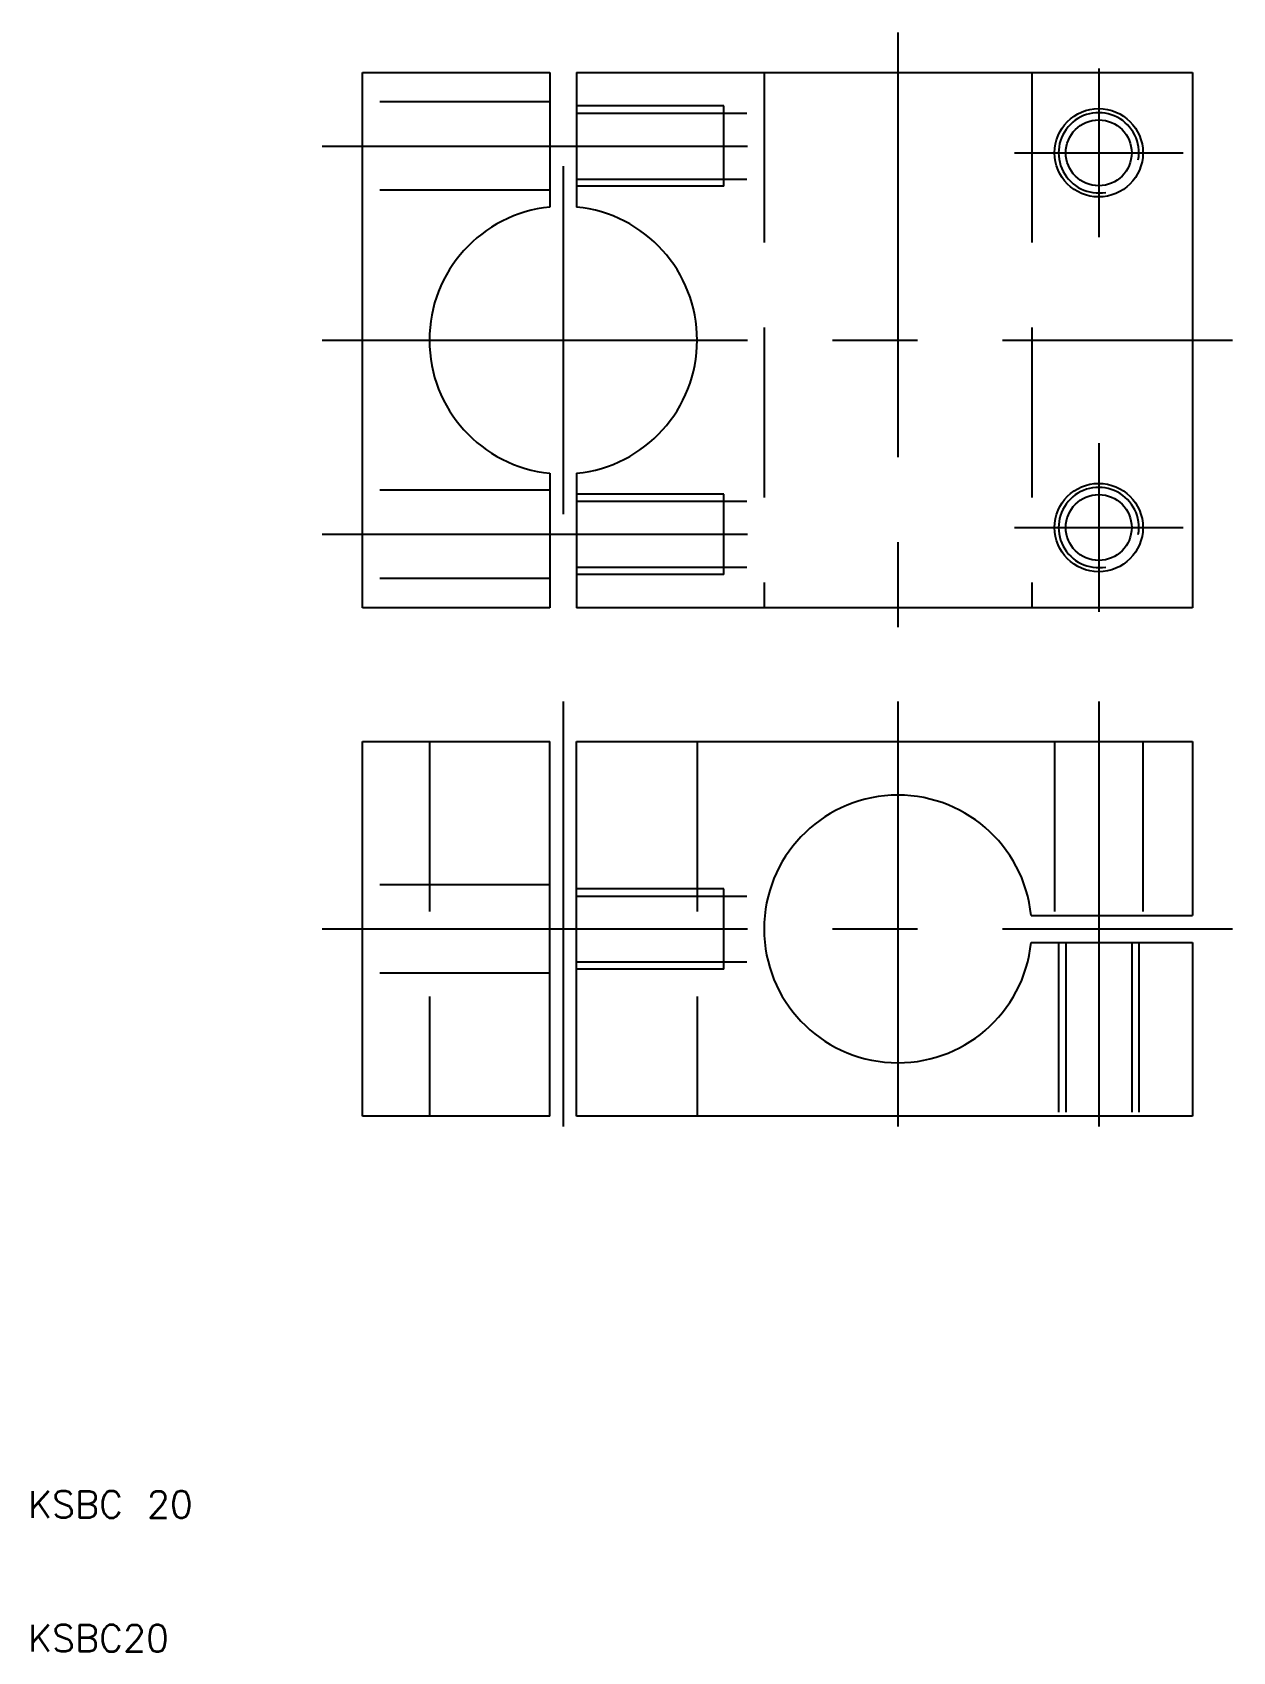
# Model space of a CAD drawing. Extents: x 10 to 100, y 10 to 131.
import ezdxf

# ---------------------------------------------------------------- set-up
doc = ezdxf.new("R2010")
doc.units = 0
doc.linetypes.add('CENTER', pattern=[50.8, 31.75, -6.35, 6.35, -6.35])
doc.linetypes.add('DASHED', pattern=[19.05, 12.7, -6.35])
doc.layers.get('0').update_dxf_attribs({"linetype": 'CONTINUOUS'})
doc.layers.add('CENTER', color=1, linetype='CENTER')
doc.styles.get("Standard").update_dxf_attribs({"font": 'txt.shx'})

msp = doc.modelspace()

# ---------------------------------------------------------------- linework, layer by layer
for p, q in [((35, 88), (35, 128)), ((35, 128), (49, 128)), ((49, 128), (49, 117.95)), ((51, 128), (97, 128)), ((51, 128), (51, 117.95)), ((97, 128), (97, 88)), ((49, 98.05), (49, 88)), ((51, 98.05), (51, 88)), ((49, 88), (35, 88)), ((97, 88), (51, 88)), ((35, 78), (49, 78)), ((35, 50), (35, 78)), ((49, 50), (49, 78)), ((51, 78), (97, 78)), ((51, 50), (51, 78)), ((97, 78), (97, 65)), ((84.95, 65), (97, 65)), ((84.95, 63), (97, 63)), ((97, 63), (97, 50)), ((49, 50), (35, 50)), ((97, 50), (51, 50))]:
    msp.add_line(p, q)
at = {"color": 3, "linetype": 'DASHED'}
for p, q in [((65, 128), (65, 88)), ((85, 128), (85, 88)), ((49, 125.8), (35, 125.8)), ((62, 125.5), (51, 125.5)), ((51, 124.96), (65, 124.96)), ((62, 119.5), (62, 125.5)), ((51, 120.04), (65, 120.04)), ((49, 119.2), (35, 119.2)), ((62, 119.5), (51, 119.5)), ((49, 96.8), (35, 96.8)), ((62, 96.5), (51, 96.5)), ((51, 95.96), (65, 95.96)), ((62, 90.5), (62, 96.5)), ((51, 91.04), (65, 91.04)), ((49, 90.2), (35, 90.2)), ((62, 90.5), (51, 90.5)), ((40, 78), (40, 50)), ((60, 78), (60, 50)), ((86.7, 78), (86.7, 65)), ((93.3, 78), (93.3, 65)), ((49, 67.3), (35, 67.3)), ((62, 67), (51, 67)), ((62, 61), (62, 67)), ((51, 66.46), (65.31, 66.46)), ((87, 63), (87, 50)), ((87.54, 63), (87.54, 50)), ((92.46, 63), (92.46, 50)), ((93, 63), (93, 50)), ((49, 60.7), (35, 60.7)), ((51, 61.54), (65.31, 61.54)), ((62, 61), (51, 61))]:
    msp.add_line(p, q, dxfattribs=at)
for centre, radius in [((90, 122), 3.3), ((90, 122), 2.46), ((90, 94), 3.3), ((90, 94), 2.46)]:
    msp.add_circle(centre, radius)
at = {"color": 3}
for centre in [(90, 122), (90, 94)]:
    msp.add_arc(centre, 3, 350, 280, dxfattribs=at)
for centre, start, end in [((50, 108), 95.7392, 264.2608), ((50, 108), 275.7392, 84.2608), ((75, 64), 5.7392, 354.2608)]:
    msp.add_arc(centre, 10, start, end)
at = {"layer": 'CENTER'}
for p, q in [((75, 131), (75, 85)), ((90, 128.3), (90, 115.7)), ((32, 122.5), (68, 122.5)), ((50, 121), (50, 95)), ((83.7, 122), (96.3, 122)), ((32, 108), (100, 108)), ((90, 100.3), (90, 87.7)), ((32, 93.5), (68, 93.5)), ((83.7, 94), (96.3, 94)), ((50, 81), (50, 47)), ((75, 81), (75, 47)), ((90, 81), (90, 47)), ((32, 64), (100, 64))]:
    msp.add_line(p, q, dxfattribs=at)

# ---------------------------------------------------------------- texts
for s, p in [('KSBC 20', (10, 20)), ('KSBC20', (10, 10))]:
    msp.add_text(s, height=2).set_placement(p)

doc.saveas('drawing.dxf')
